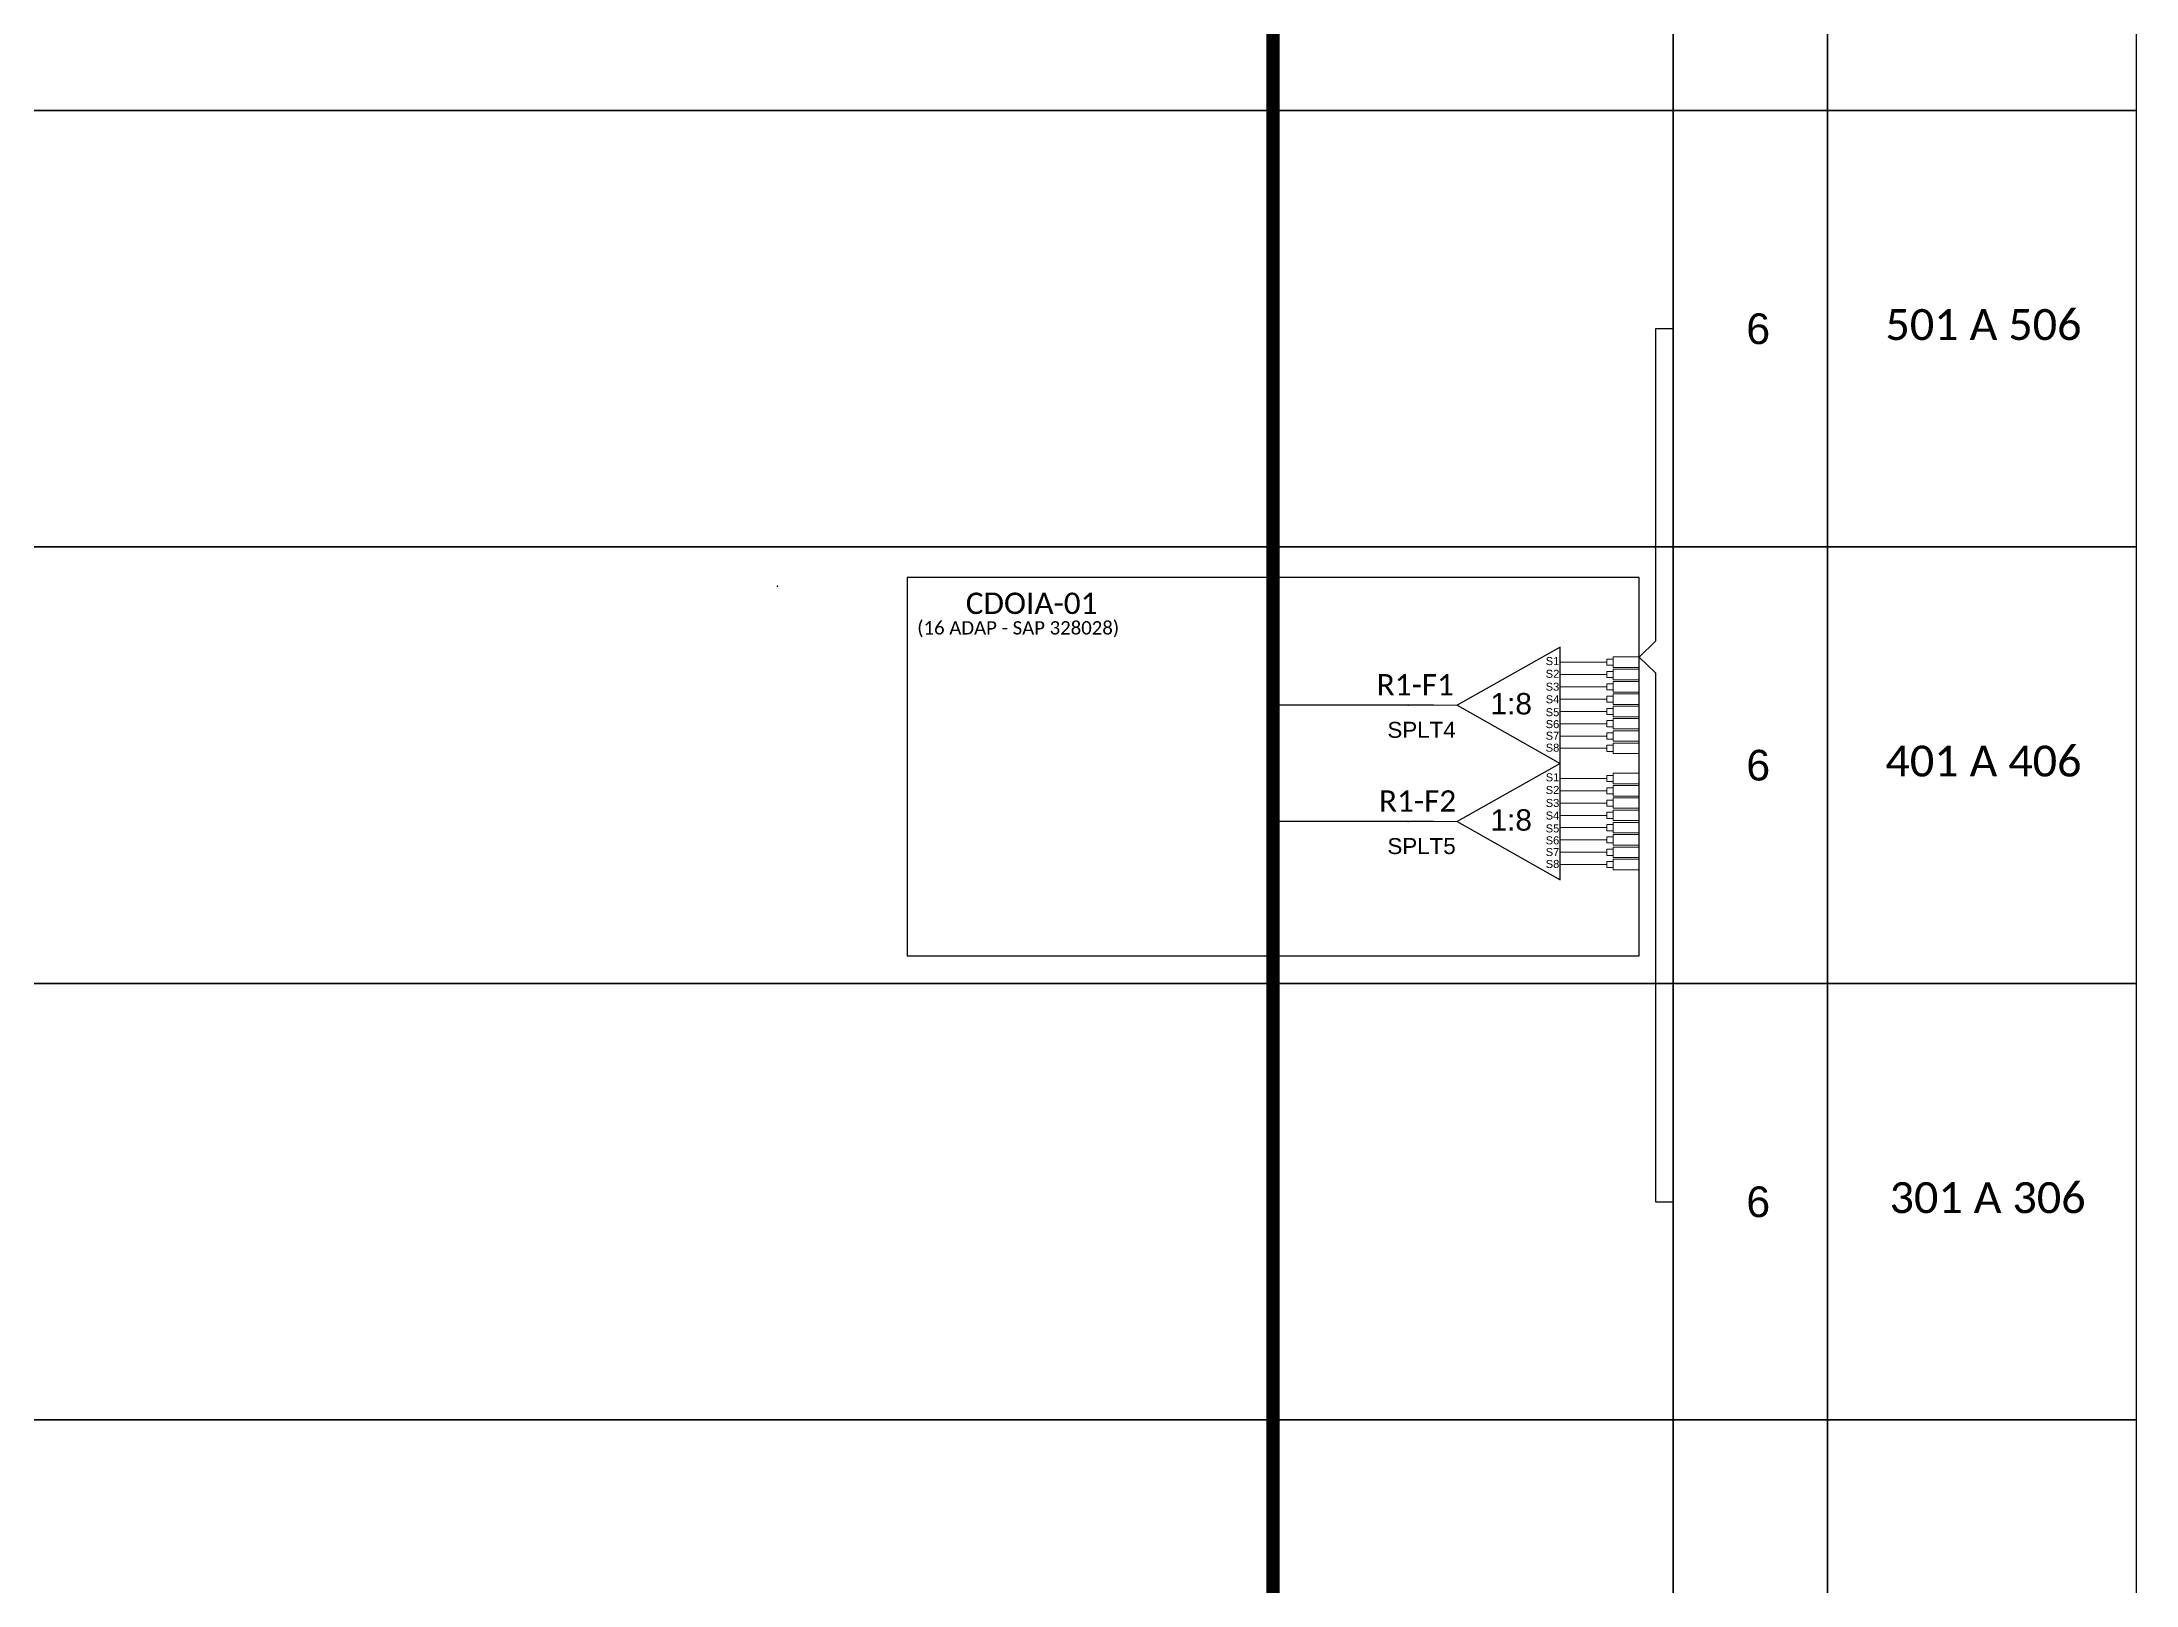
# Model space of a CAD drawing. Header units: inches. Extents: x 467 to 2253, y 63 to 657.
# Drawn here: x 1624 to 1781, y 222.5 to 338.3 of the extents above; entities that cross this region are included whole.
import ezdxf
from ezdxf.enums import TextEntityAlignment as Align

# ---------------------------------------------------------------- set-up
doc = ezdxf.new("R2010")
doc.units = ezdxf.units.IN
doc.header["$MEASUREMENT"] = 0
doc.styles.add('ARIAL', font='arial.ttf')
doc.styles.add('WMF-Calibri0', font='calibri.ttf')

# ---------------------------------------------------------------- blocks, each defined once
blk = doc.blocks.new('A$C415C251F')
at = {"color": 3}
blk.add_point((0, 0), dxfattribs=at)
blk = doc.blocks.new('LEG_CDOIA8_C-SPLT_ESQ')
at = {"color": 3, "extrusion": (0, 0, -1), "xscale": -1, "zscale": -1}
blk.add_blockref('A$C415C251F', (0, 0), dxfattribs=at)
at = {"color": 1, "style": 'WMF-Calibri0', "flags": 4}
blk.add_attdef('CDO', (21.44, -2.61), '', height=2, dxfattribs=at)
blk.add_attdef('MODELO', text='', height=1.5, dxfattribs=at).set_placement((22.54, -4.54), align=Align.CENTER)
at = {"style": 'ARIAL', "flags": 4}
blk.add_attdef('SPLITAGEM', text='', height=1.5, dxfattribs=at).set_placement((18.61, -12.59), align=Align.CENTER)
blk = doc.blocks.new('SPLT_1-8_SC-APC')
at = {"color": 1}
blk.add_lwpolyline([(-7.37, -2.1), (-17.04, -7.55), (-7.37, -13), (-7.37, -2.1)], dxfattribs=at)
at = {"color": 3, "lineweight": 0}
for points in [[(-2.99, -3.51), (-7.37, -3.51)], [(-2.41, -3.02), (-2.41, -4)], [(-2.41, -3.02), (0, -3.02)], [(-7.37, -4.66), (-2.99, -4.66)], [(-7.37, -5.82), (-2.99, -5.82)], [(-2.41, -4), (0, -4)], [(-2.41, -4.17), (-2.41, -5.16)], [(-2.41, -4.17), (0, -4.17)], [(-2.41, -5.16), (0, -5.16)], [(-2.41, -5.32), (-2.41, -6.31)], [(-2.41, -5.32), (0, -5.32)], [(-7.37, -6.97), (-2.99, -6.97)], [(-2.41, -6.31), (0, -6.31)], [(-2.41, -6.48), (-2.41, -7.46)], [(-2.41, -6.48), (0, -6.48)], [(-2.41, -7.46), (0, -7.46)], [(-2.41, -7.63), (-2.41, -8.62)], [(-2.41, -7.63), (0, -7.63)], [(-7.37, -8.12), (-2.99, -8.12)], [(-7.37, -9.28), (-2.99, -9.28)], [(-2.41, -8.62), (0, -8.62)], [(-2.41, -8.78), (-2.41, -9.77)], [(-2.41, -8.78), (0, -8.78)], [(-2.41, -9.77), (0, -9.77)], [(-7.37, -10.43), (-2.99, -10.43)], [(-7.37, -11.58), (-2.99, -11.58)], [(-2.41, -9.94), (-2.41, -10.92)], [(-2.41, -9.94), (0, -9.94)], [(-2.41, -10.92), (0, -10.92)], [(-2.41, -11.09), (-2.41, -12.08)], [(-2.41, -11.09), (0, -11.09)], [(-2.41, -12.08), (0, -12.08)]]:
    blk.add_lwpolyline(points, dxfattribs=at)
for points in [[(-2.99, -3.22), (-2.41, -3.22), (-2.41, -3.8), (-2.99, -3.8)], [(-2.99, -4.38), (-2.41, -4.38), (-2.41, -4.95), (-2.99, -4.95)], [(-2.99, -5.53), (-2.41, -5.53), (-2.41, -6.1), (-2.99, -6.1)], [(-2.99, -6.68), (-2.41, -6.68), (-2.41, -7.26), (-2.99, -7.26)], [(-2.99, -7.84), (-2.41, -7.84), (-2.41, -8.41), (-2.99, -8.41)], [(-2.99, -8.99), (-2.41, -8.99), (-2.41, -9.56), (-2.99, -9.56)], [(-2.99, -10.14), (-2.41, -10.14), (-2.41, -10.72), (-2.99, -10.72)], [(-2.99, -11.3), (-2.41, -11.3), (-2.41, -11.87), (-2.99, -11.87)]]:
    blk.add_lwpolyline(points, close=True, dxfattribs=at)
at = {"color": 1, "lineweight": 0}
blk.add_lwpolyline([(-17.04, -7.55), (-19.26, -7.55)], dxfattribs=at)
at = {"color": 1, "style": 'ARIAL'}
for s, height, p in [('S1', 0.75, (-8.74, -3.78)), ('S2', 0.75, (-8.74, -4.97)), ('S3', 0.75, (-8.74, -6.18)), ('1:8', 2, (-13.91, -8.4)), ('S4', 0.75, (-8.74, -7.36)), ('S5', 0.75, (-8.74, -8.57)), ('S6', 0.75, (-8.74, -9.69)), ('S7', 0.75, (-8.74, -10.78)), ('S8', 0.75, (-8.74, -11.9))]:
    blk.add_text(s, height=height, dxfattribs=at).set_placement(p)
blk = doc.blocks.new('SPLITTER_')
blk.add_point((0, 0))
at = {"style": 'ARIAL', "flags": 4}
blk.add_attdef('SPLT', (0, -3.26), '', height=1.5, dxfattribs=at)

msp = doc.modelspace()

# ---------------------------------------------------------------- linework, layer by layer
at = {"color": 5}
for p, q in [((1728.35, 288.54), (1716.32, 288.54)), ((1728.35, 279.82), (1716.32, 279.82))]:
    msp.add_line(p, q, dxfattribs=at)
at = {"color": 5, "const_width": 1}
msp.add_lwpolyline([(1716.32, 485.91), (1716.32, 205.32), (1708.83, 205.32)], dxfattribs=at)
for points in [[(1517.31, 365.9), (1746.33, 365.9), (1746.33, 333.16), (1517.31, 333.16)], [(1746.33, 365.9), (1757.9, 365.9), (1757.9, 333.16), (1746.33, 333.16)], [(1757.9, 365.9), (1781.05, 365.9), (1781.05, 333.16), (1757.9, 333.16)], [(1517.31, 333.16), (1746.33, 333.16), (1746.33, 300.42), (1517.31, 300.42)], [(1746.33, 333.16), (1757.9, 333.16), (1757.9, 300.42), (1746.33, 300.42)], [(1757.9, 333.16), (1781.05, 333.16), (1781.05, 300.42), (1757.9, 300.42)], [(1517.31, 300.42), (1746.33, 300.42), (1746.33, 267.67), (1517.31, 267.67)], [(1746.33, 300.42), (1757.9, 300.42), (1757.9, 267.67), (1746.33, 267.67)], [(1757.9, 300.42), (1781.05, 300.42), (1781.05, 267.67), (1757.9, 267.67)], [(1517.31, 267.67), (1746.33, 267.67), (1746.33, 234.93), (1517.31, 234.93)], [(1746.33, 267.67), (1757.9, 267.67), (1757.9, 234.93), (1746.33, 234.93)], [(1757.9, 267.67), (1781.05, 267.67), (1781.05, 234.93), (1757.9, 234.93)], [(1517.31, 234.93), (1746.33, 234.93), (1746.33, 202.19), (1517.31, 202.19)], [(1746.33, 234.93), (1757.9, 234.93), (1757.9, 202.19), (1746.33, 202.19)], [(1757.9, 234.93), (1781.05, 234.93), (1781.05, 202.19), (1757.9, 202.19)]]:
    msp.add_lwpolyline(points, close=True)
at = {"color": 3}
for points in [[(1746.33, 316.79), (1745.01, 316.79)], [(1745.01, 316.79), (1745.01, 293.34)], [(1745.01, 293.34), (1743.79, 292.16), (1745.01, 290.98)], [(1745.01, 290.98), (1745.01, 251.3)], [(1745.01, 251.3), (1746.33, 251.3)]]:
    msp.add_lwpolyline(points, dxfattribs=at)
at = {"color": 1}
msp.add_lwpolyline([(1743.79, 298.13), (1688.89, 298.13), (1688.89, 269.75), (1743.79, 269.75)], close=True, dxfattribs=at)

# ---------------------------------------------------------------- block references
at = {"color": 3}
ref = msp.add_blockref('LEG_CDOIA8_C-SPLT_ESQ', (1679.17, 297.48), dxfattribs=dict(at, xscale=0.8000000000465661, yscale=0.7999999999883585, zscale=0.8))
ref.add_attrib('CDO', 'CDOIA-01', (1693.28, 295.39), dxfattribs={"color": 1, "height": 1.6, "style": 'WMF-Calibri0'})
ref.add_attrib('MODELO', '(16 ADAP - SAP 328028)', dxfattribs={"color": 1, "height": 1, "style": 'WMF-Calibri0'}).set_placement((1697.21, 293.85), align=Align.CENTER)
at = {"color": 3, "xscale": 0.8000000000465661, "yscale": 0.7999999999883585, "zscale": 0.8}
for p in [(1743.76, 294.58), (1743.76, 285.86)]:
    msp.add_blockref('SPLT_1-8_SC-APC', p, dxfattribs=at)
ref = msp.add_blockref('SPLITTER_', (1726.45, 288.54), dxfattribs=dict(xscale=0.8000000000465661, yscale=0.7999999999883585, zscale=0.8))
ref.add_attrib('SPLT', 'SPLT4', (1724.9, 286.1), dxfattribs={"height": 1.2, "style": 'ARIAL'})
ref = msp.add_blockref('SPLITTER_', (1726.45, 279.82), dxfattribs=dict(xscale=0.8000000000465661, yscale=0.7999999999883585, zscale=0.8))
ref.add_attrib('SPLT', 'SPLT5', (1724.9, 277.38), dxfattribs={"height": 1.2, "style": 'ARIAL'})

# ---------------------------------------------------------------- texts
at = {"style": 'WMF-Calibri0'}
for s, p in [('501 A 506', (1762.25, 315.94)), ('401 A 406', (1762.25, 283.2)), ('301 A 306', (1762.56, 250.45))]:
    msp.add_text(s, height=2.317, dxfattribs=at).set_placement(p)
at = {"color": 5, "style": 'WMF-Calibri0'}
for s, p in [('R1-F1', (1724.1, 289.28)), ('R1-F2', (1724.27, 280.56))]:
    msp.add_text(s, height=1.6, dxfattribs=at).set_placement(p)
at = {"style": 'ARIAL', "flags": 12}
for p in [(1752.71, 316.79), (1752.71, 284.05), (1752.71, 251.3)]:
    msp.add_attdef('6', text='XX', height=2.3, dxfattribs=at).set_placement(p, align=Align.MIDDLE_CENTER)

doc.saveas('drawing.dxf')
